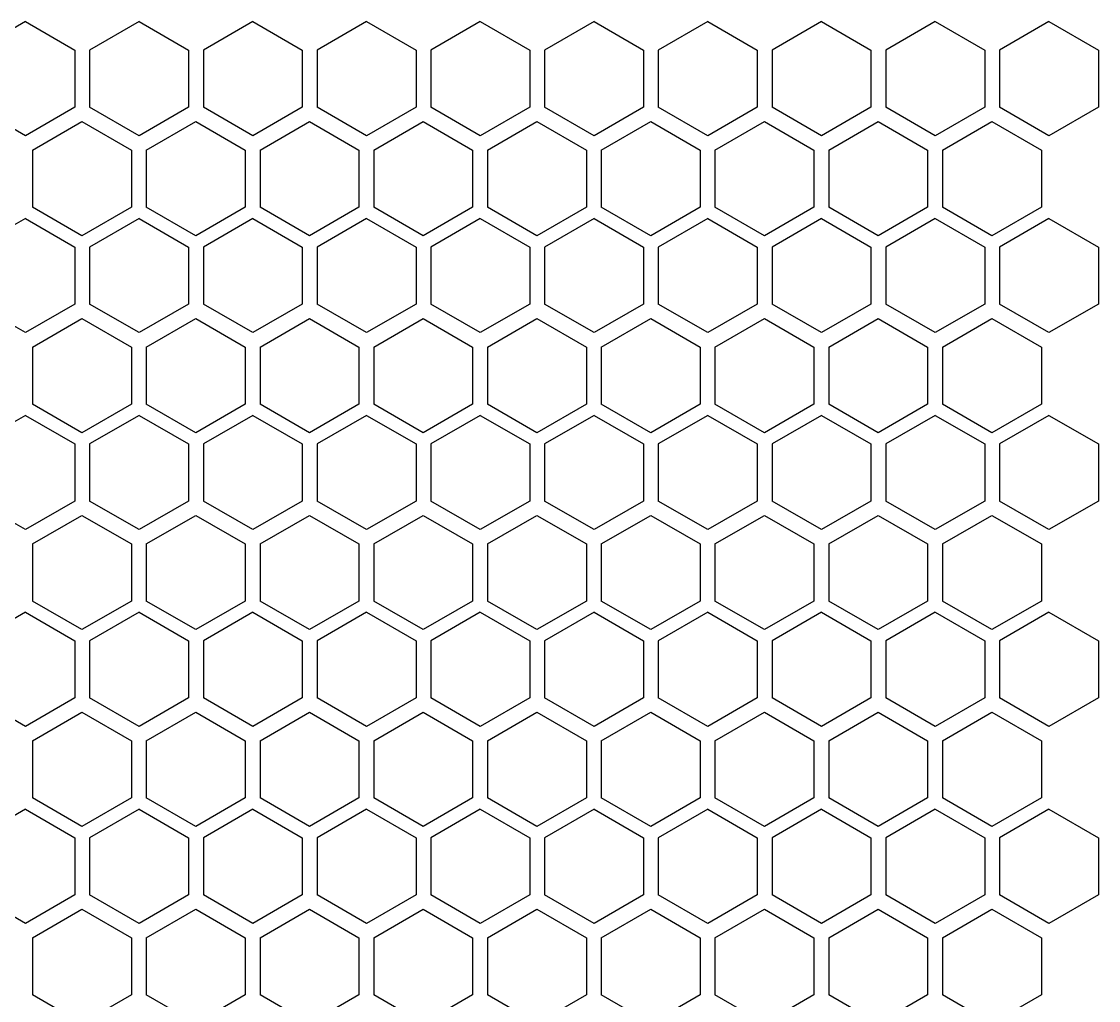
# Model space of a CAD drawing. Header units: millimetres. Extents: x 55614 to 110757, y -66981 to -47484.
# Drawn here: x 64434.5 to 64521.6, y -50290.4 to -50211.2 of the extents above; entities that cross this region are included whole.
import ezdxf

# ---------------------------------------------------------------- set-up
doc = ezdxf.new("R2010")
doc.units = ezdxf.units.MM
doc.layers.add('4215-0412-2_0', color=7, linetype='Continuous')
doc.layers.add('THICK', color=7, linetype='Continuous', lineweight=0)

# ---------------------------------------------------------------- blocks, each defined once
blk = doc.blocks.new('2-1725')
at = {"layer": '4215-0412-2_0', "color": 7, "linetype": 'Continuous'}
for p, q in [((-16651.977, -71637.266), (-16655.978, -71639.576)), ((-16651.977, -71637.266), (-16647.976, -71639.576)), ((-16642.777, -71637.266), (-16646.778, -71639.576)), ((-16642.777, -71637.266), (-16638.776, -71639.576)), ((-16633.577, -71637.266), (-16637.578, -71639.576)), ((-16633.577, -71637.266), (-16629.576, -71639.576)), ((-16624.377, -71637.266), (-16628.378, -71639.576)), ((-16624.377, -71637.266), (-16620.376, -71639.576)), ((-16615.177, -71637.266), (-16619.178, -71639.576)), ((-16615.177, -71637.266), (-16611.176, -71639.576)), ((-16605.977, -71637.266), (-16609.978, -71639.576)), ((-16605.977, -71637.266), (-16601.976, -71639.576)), ((-16596.777, -71637.266), (-16600.778, -71639.576)), ((-16596.777, -71637.266), (-16592.776, -71639.576)), ((-16587.577, -71637.266), (-16591.578, -71639.576)), ((-16587.577, -71637.266), (-16583.576, -71639.576)), ((-16578.377, -71637.266), (-16582.378, -71639.576)), ((-16578.377, -71637.266), (-16574.376, -71639.576)), ((-16569.177, -71637.266), (-16573.178, -71639.576)), ((-16569.177, -71637.266), (-16565.176, -71639.576)), ((-16647.976, -71639.576), (-16647.976, -71644.196)), ((-16646.778, -71639.576), (-16646.778, -71644.196)), ((-16638.776, -71639.576), (-16638.776, -71644.196)), ((-16637.578, -71639.576), (-16637.578, -71644.196)), ((-16629.576, -71639.576), (-16629.576, -71644.196)), ((-16628.378, -71639.576), (-16628.378, -71644.196)), ((-16620.376, -71639.576), (-16620.376, -71644.196)), ((-16619.178, -71639.576), (-16619.178, -71644.196)), ((-16611.176, -71639.576), (-16611.176, -71644.196)), ((-16609.978, -71639.576), (-16609.978, -71644.196)), ((-16601.976, -71639.576), (-16601.976, -71644.196)), ((-16600.778, -71639.576), (-16600.778, -71644.196)), ((-16592.776, -71639.576), (-16592.776, -71644.196)), ((-16591.578, -71639.576), (-16591.578, -71644.196)), ((-16583.576, -71639.576), (-16583.576, -71644.196)), ((-16582.378, -71639.576), (-16582.378, -71644.196)), ((-16574.376, -71639.576), (-16574.376, -71644.196)), ((-16573.178, -71639.576), (-16573.178, -71644.196)), ((-16565.176, -71639.576), (-16565.176, -71644.196)), ((-16651.977, -71646.506), (-16655.978, -71644.196)), ((-16647.976, -71644.196), (-16651.977, -71646.506)), ((-16642.777, -71646.506), (-16646.778, -71644.196)), ((-16638.776, -71644.196), (-16642.777, -71646.506)), ((-16633.577, -71646.506), (-16637.578, -71644.196)), ((-16629.576, -71644.196), (-16633.577, -71646.506)), ((-16624.377, -71646.506), (-16628.378, -71644.196)), ((-16620.376, -71644.196), (-16624.377, -71646.506)), ((-16615.177, -71646.506), (-16619.178, -71644.196)), ((-16611.176, -71644.196), (-16615.177, -71646.506)), ((-16605.977, -71646.506), (-16609.978, -71644.196)), ((-16601.976, -71644.196), (-16605.977, -71646.506)), ((-16596.777, -71646.506), (-16600.778, -71644.196)), ((-16592.776, -71644.196), (-16596.777, -71646.506)), ((-16587.577, -71646.506), (-16591.578, -71644.196)), ((-16583.576, -71644.196), (-16587.577, -71646.506)), ((-16578.377, -71646.506), (-16582.378, -71644.196)), ((-16574.376, -71644.196), (-16578.377, -71646.506)), ((-16569.177, -71646.506), (-16573.178, -71644.196)), ((-16565.176, -71644.196), (-16569.177, -71646.506)), ((-16651.397, -71647.671), (-16647.396, -71645.361)), ((-16647.396, -71645.361), (-16643.395, -71647.671)), ((-16642.197, -71647.671), (-16638.196, -71645.361)), ((-16638.196, -71645.361), (-16634.195, -71647.671)), ((-16632.997, -71647.671), (-16628.996, -71645.361)), ((-16628.996, -71645.361), (-16624.995, -71647.671)), ((-16623.797, -71647.671), (-16619.796, -71645.361)), ((-16619.796, -71645.361), (-16615.795, -71647.671)), ((-16614.597, -71647.671), (-16610.596, -71645.361)), ((-16610.596, -71645.361), (-16606.595, -71647.671)), ((-16605.397, -71647.671), (-16601.396, -71645.361)), ((-16601.396, -71645.361), (-16597.395, -71647.671)), ((-16596.197, -71647.671), (-16592.196, -71645.361)), ((-16592.196, -71645.361), (-16588.195, -71647.671)), ((-16586.997, -71647.671), (-16582.996, -71645.361)), ((-16582.996, -71645.361), (-16578.995, -71647.671)), ((-16577.797, -71647.671), (-16573.796, -71645.361)), ((-16573.796, -71645.361), (-16569.795, -71647.671)), ((-16651.397, -71647.671), (-16651.397, -71652.291)), ((-16643.395, -71647.671), (-16643.395, -71652.291)), ((-16642.197, -71647.671), (-16642.197, -71652.291)), ((-16634.195, -71647.671), (-16634.195, -71652.291)), ((-16632.997, -71647.671), (-16632.997, -71652.291)), ((-16624.995, -71647.671), (-16624.995, -71652.291)), ((-16623.797, -71647.671), (-16623.797, -71652.291)), ((-16615.795, -71647.671), (-16615.795, -71652.291)), ((-16614.597, -71647.671), (-16614.597, -71652.291)), ((-16606.595, -71647.671), (-16606.595, -71652.291)), ((-16605.397, -71647.671), (-16605.397, -71652.291)), ((-16597.395, -71647.671), (-16597.395, -71652.291)), ((-16596.197, -71647.671), (-16596.197, -71652.291)), ((-16588.195, -71647.671), (-16588.195, -71652.291)), ((-16586.997, -71647.671), (-16586.997, -71652.291)), ((-16578.995, -71647.671), (-16578.995, -71652.291)), ((-16577.797, -71647.671), (-16577.797, -71652.291)), ((-16569.795, -71647.671), (-16569.795, -71652.291)), ((-16647.396, -71654.601), (-16651.397, -71652.291)), ((-16643.395, -71652.291), (-16647.396, -71654.601)), ((-16638.196, -71654.601), (-16642.197, -71652.291)), ((-16634.195, -71652.291), (-16638.196, -71654.601)), ((-16628.996, -71654.601), (-16632.997, -71652.291)), ((-16624.995, -71652.291), (-16628.996, -71654.601)), ((-16619.796, -71654.601), (-16623.797, -71652.291)), ((-16615.795, -71652.291), (-16619.796, -71654.601)), ((-16610.596, -71654.601), (-16614.597, -71652.291)), ((-16606.595, -71652.291), (-16610.596, -71654.601)), ((-16601.396, -71654.601), (-16605.397, -71652.291)), ((-16597.395, -71652.291), (-16601.396, -71654.601)), ((-16592.196, -71654.601), (-16596.197, -71652.291)), ((-16588.195, -71652.291), (-16592.196, -71654.601)), ((-16582.996, -71654.601), (-16586.997, -71652.291)), ((-16578.995, -71652.291), (-16582.996, -71654.601)), ((-16573.796, -71654.601), (-16577.797, -71652.291)), ((-16569.795, -71652.291), (-16573.796, -71654.601)), ((-16651.977, -71653.196), (-16655.978, -71655.506)), ((-16651.977, -71653.196), (-16647.976, -71655.506)), ((-16642.777, -71653.196), (-16646.778, -71655.506)), ((-16642.777, -71653.196), (-16638.776, -71655.506)), ((-16633.577, -71653.196), (-16637.578, -71655.506)), ((-16633.577, -71653.196), (-16629.576, -71655.506)), ((-16624.377, -71653.196), (-16628.378, -71655.506)), ((-16624.377, -71653.196), (-16620.376, -71655.506)), ((-16615.177, -71653.196), (-16619.178, -71655.506)), ((-16615.177, -71653.196), (-16611.176, -71655.506)), ((-16605.977, -71653.196), (-16609.978, -71655.506)), ((-16605.977, -71653.196), (-16601.976, -71655.506)), ((-16596.777, -71653.196), (-16600.778, -71655.506)), ((-16596.777, -71653.196), (-16592.776, -71655.506)), ((-16587.577, -71653.196), (-16591.578, -71655.506)), ((-16587.577, -71653.196), (-16583.576, -71655.506)), ((-16578.377, -71653.196), (-16582.378, -71655.506)), ((-16578.377, -71653.196), (-16574.376, -71655.506)), ((-16569.177, -71653.196), (-16573.178, -71655.506)), ((-16569.177, -71653.196), (-16565.176, -71655.506)), ((-16647.976, -71655.506), (-16647.976, -71660.126)), ((-16646.778, -71655.506), (-16646.778, -71660.126)), ((-16638.776, -71655.506), (-16638.776, -71660.126)), ((-16637.578, -71655.506), (-16637.578, -71660.126)), ((-16629.576, -71655.506), (-16629.576, -71660.126)), ((-16628.378, -71655.506), (-16628.378, -71660.126)), ((-16620.376, -71655.506), (-16620.376, -71660.126)), ((-16619.178, -71655.506), (-16619.178, -71660.126)), ((-16611.176, -71655.506), (-16611.176, -71660.126)), ((-16609.978, -71655.506), (-16609.978, -71660.126)), ((-16601.976, -71655.506), (-16601.976, -71660.126)), ((-16600.778, -71655.506), (-16600.778, -71660.126)), ((-16592.776, -71655.506), (-16592.776, -71660.126)), ((-16591.578, -71655.506), (-16591.578, -71660.126)), ((-16583.576, -71655.506), (-16583.576, -71660.126)), ((-16582.378, -71655.506), (-16582.378, -71660.126)), ((-16574.376, -71655.506), (-16574.376, -71660.126)), ((-16573.178, -71655.506), (-16573.178, -71660.126)), ((-16565.176, -71655.506), (-16565.176, -71660.126)), ((-16651.977, -71662.436), (-16655.978, -71660.126)), ((-16647.976, -71660.126), (-16651.977, -71662.436)), ((-16642.777, -71662.436), (-16646.778, -71660.126)), ((-16638.776, -71660.126), (-16642.777, -71662.436)), ((-16633.577, -71662.436), (-16637.578, -71660.126)), ((-16629.576, -71660.126), (-16633.577, -71662.436)), ((-16624.377, -71662.436), (-16628.378, -71660.126)), ((-16620.376, -71660.126), (-16624.377, -71662.436)), ((-16615.177, -71662.436), (-16619.178, -71660.126)), ((-16611.176, -71660.126), (-16615.177, -71662.436)), ((-16605.977, -71662.436), (-16609.978, -71660.126)), ((-16601.976, -71660.126), (-16605.977, -71662.436)), ((-16596.777, -71662.436), (-16600.778, -71660.126)), ((-16592.776, -71660.126), (-16596.777, -71662.436)), ((-16587.577, -71662.436), (-16591.578, -71660.126)), ((-16583.576, -71660.126), (-16587.577, -71662.436)), ((-16578.377, -71662.436), (-16582.378, -71660.126)), ((-16574.376, -71660.126), (-16578.377, -71662.436)), ((-16569.177, -71662.436), (-16573.178, -71660.126)), ((-16565.176, -71660.126), (-16569.177, -71662.436)), ((-16651.397, -71663.601), (-16647.396, -71661.291)), ((-16647.396, -71661.291), (-16643.395, -71663.601)), ((-16642.197, -71663.601), (-16638.196, -71661.291)), ((-16638.196, -71661.291), (-16634.195, -71663.601)), ((-16632.997, -71663.601), (-16628.996, -71661.291)), ((-16628.996, -71661.291), (-16624.995, -71663.601)), ((-16623.797, -71663.601), (-16619.796, -71661.291)), ((-16619.796, -71661.291), (-16615.795, -71663.601)), ((-16614.597, -71663.601), (-16610.596, -71661.291)), ((-16610.596, -71661.291), (-16606.595, -71663.601)), ((-16605.397, -71663.601), (-16601.396, -71661.291)), ((-16601.396, -71661.291), (-16597.395, -71663.601)), ((-16596.197, -71663.601), (-16592.196, -71661.291)), ((-16592.196, -71661.291), (-16588.195, -71663.601)), ((-16586.997, -71663.601), (-16582.996, -71661.291)), ((-16582.996, -71661.291), (-16578.995, -71663.601)), ((-16577.797, -71663.601), (-16573.796, -71661.291)), ((-16573.796, -71661.291), (-16569.795, -71663.601)), ((-16651.397, -71663.601), (-16651.397, -71668.221)), ((-16643.395, -71663.601), (-16643.395, -71668.221)), ((-16642.197, -71663.601), (-16642.197, -71668.221)), ((-16634.195, -71663.601), (-16634.195, -71668.221)), ((-16632.997, -71663.601), (-16632.997, -71668.221)), ((-16624.995, -71663.601), (-16624.995, -71668.221)), ((-16623.797, -71663.601), (-16623.797, -71668.221)), ((-16615.795, -71663.601), (-16615.795, -71668.221)), ((-16614.597, -71663.601), (-16614.597, -71668.221)), ((-16606.595, -71663.601), (-16606.595, -71668.221)), ((-16605.397, -71663.601), (-16605.397, -71668.221)), ((-16597.395, -71663.601), (-16597.395, -71668.221)), ((-16596.197, -71663.601), (-16596.197, -71668.221)), ((-16588.195, -71663.601), (-16588.195, -71668.221)), ((-16586.997, -71663.601), (-16586.997, -71668.221)), ((-16578.995, -71663.601), (-16578.995, -71668.221)), ((-16577.797, -71663.601), (-16577.797, -71668.221)), ((-16569.795, -71663.601), (-16569.795, -71668.221)), ((-16647.396, -71670.531), (-16651.397, -71668.221)), ((-16643.395, -71668.221), (-16647.396, -71670.531)), ((-16638.196, -71670.531), (-16642.197, -71668.221)), ((-16634.195, -71668.221), (-16638.196, -71670.531)), ((-16628.996, -71670.531), (-16632.997, -71668.221)), ((-16624.995, -71668.221), (-16628.996, -71670.531)), ((-16619.796, -71670.531), (-16623.797, -71668.221)), ((-16615.795, -71668.221), (-16619.796, -71670.531)), ((-16610.596, -71670.531), (-16614.597, -71668.221)), ((-16606.595, -71668.221), (-16610.596, -71670.531)), ((-16601.396, -71670.531), (-16605.397, -71668.221)), ((-16597.395, -71668.221), (-16601.396, -71670.531)), ((-16592.196, -71670.531), (-16596.197, -71668.221)), ((-16588.195, -71668.221), (-16592.196, -71670.531)), ((-16582.996, -71670.531), (-16586.997, -71668.221)), ((-16578.995, -71668.221), (-16582.996, -71670.531)), ((-16573.796, -71670.531), (-16577.797, -71668.221)), ((-16569.795, -71668.221), (-16573.796, -71670.531)), ((-16651.977, -71669.126), (-16655.978, -71671.436)), ((-16651.977, -71669.126), (-16647.976, -71671.436)), ((-16642.777, -71669.126), (-16646.778, -71671.436)), ((-16642.777, -71669.126), (-16638.776, -71671.436)), ((-16633.577, -71669.126), (-16637.578, -71671.436)), ((-16633.577, -71669.126), (-16629.576, -71671.436)), ((-16624.377, -71669.126), (-16628.378, -71671.436)), ((-16624.377, -71669.126), (-16620.376, -71671.436)), ((-16615.177, -71669.126), (-16619.178, -71671.436)), ((-16615.177, -71669.126), (-16611.176, -71671.436)), ((-16605.977, -71669.126), (-16609.978, -71671.436)), ((-16605.977, -71669.126), (-16601.976, -71671.436)), ((-16596.777, -71669.126), (-16600.778, -71671.436)), ((-16596.777, -71669.126), (-16592.776, -71671.436)), ((-16587.577, -71669.126), (-16591.578, -71671.436)), ((-16587.577, -71669.126), (-16583.576, -71671.436)), ((-16578.377, -71669.126), (-16582.378, -71671.436)), ((-16578.377, -71669.126), (-16574.376, -71671.436)), ((-16569.177, -71669.126), (-16573.178, -71671.436)), ((-16569.177, -71669.126), (-16565.176, -71671.436)), ((-16647.976, -71671.436), (-16647.976, -71676.056)), ((-16646.778, -71671.436), (-16646.778, -71676.056)), ((-16638.776, -71671.436), (-16638.776, -71676.056)), ((-16637.578, -71671.436), (-16637.578, -71676.056)), ((-16629.576, -71671.436), (-16629.576, -71676.056)), ((-16628.378, -71671.436), (-16628.378, -71676.056)), ((-16620.376, -71671.436), (-16620.376, -71676.056)), ((-16619.178, -71671.436), (-16619.178, -71676.056)), ((-16611.176, -71671.436), (-16611.176, -71676.056)), ((-16609.978, -71671.436), (-16609.978, -71676.056)), ((-16601.976, -71671.436), (-16601.976, -71676.056)), ((-16600.778, -71671.436), (-16600.778, -71676.056)), ((-16592.776, -71671.436), (-16592.776, -71676.056)), ((-16591.578, -71671.436), (-16591.578, -71676.056)), ((-16583.576, -71671.436), (-16583.576, -71676.056)), ((-16582.378, -71671.436), (-16582.378, -71676.056)), ((-16574.376, -71671.436), (-16574.376, -71676.056)), ((-16573.178, -71671.436), (-16573.178, -71676.056)), ((-16565.176, -71671.436), (-16565.176, -71676.056)), ((-16651.977, -71678.366), (-16655.978, -71676.056)), ((-16647.976, -71676.056), (-16651.977, -71678.366)), ((-16642.777, -71678.366), (-16646.778, -71676.056)), ((-16638.776, -71676.056), (-16642.777, -71678.366)), ((-16633.577, -71678.366), (-16637.578, -71676.056)), ((-16629.576, -71676.056), (-16633.577, -71678.366)), ((-16624.377, -71678.366), (-16628.378, -71676.056)), ((-16620.376, -71676.056), (-16624.377, -71678.366)), ((-16615.177, -71678.366), (-16619.178, -71676.056)), ((-16611.176, -71676.056), (-16615.177, -71678.366)), ((-16605.977, -71678.366), (-16609.978, -71676.056)), ((-16601.976, -71676.056), (-16605.977, -71678.366)), ((-16596.777, -71678.366), (-16600.778, -71676.056)), ((-16592.776, -71676.056), (-16596.777, -71678.366)), ((-16587.577, -71678.366), (-16591.578, -71676.056)), ((-16583.576, -71676.056), (-16587.577, -71678.366)), ((-16578.377, -71678.366), (-16582.378, -71676.056)), ((-16574.376, -71676.056), (-16578.377, -71678.366)), ((-16569.177, -71678.366), (-16573.178, -71676.056)), ((-16565.176, -71676.056), (-16569.177, -71678.366)), ((-16651.397, -71679.531), (-16647.396, -71677.221)), ((-16647.396, -71677.221), (-16643.395, -71679.531)), ((-16642.197, -71679.531), (-16638.196, -71677.221)), ((-16638.196, -71677.221), (-16634.195, -71679.531)), ((-16632.997, -71679.531), (-16628.996, -71677.221)), ((-16628.996, -71677.221), (-16624.995, -71679.531)), ((-16623.797, -71679.531), (-16619.796, -71677.221)), ((-16619.796, -71677.221), (-16615.795, -71679.531)), ((-16614.597, -71679.531), (-16610.596, -71677.221)), ((-16610.596, -71677.221), (-16606.595, -71679.531)), ((-16605.397, -71679.531), (-16601.396, -71677.221)), ((-16601.396, -71677.221), (-16597.395, -71679.531)), ((-16596.197, -71679.531), (-16592.196, -71677.221)), ((-16592.196, -71677.221), (-16588.195, -71679.531)), ((-16586.997, -71679.531), (-16582.996, -71677.221)), ((-16582.996, -71677.221), (-16578.995, -71679.531)), ((-16577.797, -71679.531), (-16573.796, -71677.221)), ((-16573.796, -71677.221), (-16569.795, -71679.531)), ((-16651.397, -71679.531), (-16651.397, -71684.151)), ((-16643.395, -71679.531), (-16643.395, -71684.151)), ((-16642.197, -71679.531), (-16642.197, -71684.151)), ((-16634.195, -71679.531), (-16634.195, -71684.151)), ((-16632.997, -71679.531), (-16632.997, -71684.151)), ((-16624.995, -71679.531), (-16624.995, -71684.151)), ((-16623.797, -71679.531), (-16623.797, -71684.151)), ((-16615.795, -71679.531), (-16615.795, -71684.151)), ((-16614.597, -71679.531), (-16614.597, -71684.151)), ((-16606.595, -71679.531), (-16606.595, -71684.151)), ((-16605.397, -71679.531), (-16605.397, -71684.151)), ((-16597.395, -71679.531), (-16597.395, -71684.151)), ((-16596.197, -71679.531), (-16596.197, -71684.151)), ((-16588.195, -71679.531), (-16588.195, -71684.151)), ((-16586.997, -71679.531), (-16586.997, -71684.151)), ((-16578.995, -71679.531), (-16578.995, -71684.151)), ((-16577.797, -71679.531), (-16577.797, -71684.151)), ((-16569.795, -71679.531), (-16569.795, -71684.151)), ((-16647.396, -71686.461), (-16651.397, -71684.151)), ((-16643.395, -71684.151), (-16647.396, -71686.461)), ((-16638.196, -71686.461), (-16642.197, -71684.151)), ((-16634.195, -71684.151), (-16638.196, -71686.461)), ((-16628.996, -71686.461), (-16632.997, -71684.151)), ((-16624.995, -71684.151), (-16628.996, -71686.461)), ((-16619.796, -71686.461), (-16623.797, -71684.151)), ((-16615.795, -71684.151), (-16619.796, -71686.461)), ((-16610.596, -71686.461), (-16614.597, -71684.151)), ((-16606.595, -71684.151), (-16610.596, -71686.461)), ((-16601.396, -71686.461), (-16605.397, -71684.151)), ((-16597.395, -71684.151), (-16601.396, -71686.461)), ((-16592.196, -71686.461), (-16596.197, -71684.151)), ((-16588.195, -71684.151), (-16592.196, -71686.461)), ((-16582.996, -71686.461), (-16586.997, -71684.151)), ((-16578.995, -71684.151), (-16582.996, -71686.461)), ((-16573.796, -71686.461), (-16577.797, -71684.151)), ((-16569.795, -71684.151), (-16573.796, -71686.461)), ((-16651.977, -71685.056), (-16655.978, -71687.366)), ((-16651.977, -71685.056), (-16647.976, -71687.366)), ((-16642.777, -71685.056), (-16646.778, -71687.366)), ((-16642.777, -71685.056), (-16638.776, -71687.366)), ((-16633.577, -71685.056), (-16637.578, -71687.366)), ((-16633.577, -71685.056), (-16629.576, -71687.366)), ((-16624.377, -71685.056), (-16628.378, -71687.366)), ((-16624.377, -71685.056), (-16620.376, -71687.366)), ((-16615.177, -71685.056), (-16619.178, -71687.366)), ((-16615.177, -71685.056), (-16611.176, -71687.366)), ((-16605.977, -71685.056), (-16609.978, -71687.366)), ((-16605.977, -71685.056), (-16601.976, -71687.366)), ((-16596.777, -71685.056), (-16600.778, -71687.366)), ((-16596.777, -71685.056), (-16592.776, -71687.366)), ((-16587.577, -71685.056), (-16591.578, -71687.366)), ((-16587.577, -71685.056), (-16583.576, -71687.366)), ((-16578.377, -71685.056), (-16582.378, -71687.366)), ((-16578.377, -71685.056), (-16574.376, -71687.366)), ((-16569.177, -71685.056), (-16573.178, -71687.366)), ((-16569.177, -71685.056), (-16565.176, -71687.366)), ((-16647.976, -71687.366), (-16647.976, -71691.986)), ((-16646.778, -71687.366), (-16646.778, -71691.986)), ((-16638.776, -71687.366), (-16638.776, -71691.986)), ((-16637.578, -71687.366), (-16637.578, -71691.986)), ((-16629.576, -71687.366), (-16629.576, -71691.986)), ((-16628.378, -71687.366), (-16628.378, -71691.986)), ((-16620.376, -71687.366), (-16620.376, -71691.986)), ((-16619.178, -71687.366), (-16619.178, -71691.986)), ((-16611.176, -71687.366), (-16611.176, -71691.986)), ((-16609.978, -71687.366), (-16609.978, -71691.986)), ((-16601.976, -71687.366), (-16601.976, -71691.986)), ((-16600.778, -71687.366), (-16600.778, -71691.986)), ((-16592.776, -71687.366), (-16592.776, -71691.986)), ((-16591.578, -71687.366), (-16591.578, -71691.986)), ((-16583.576, -71687.366), (-16583.576, -71691.986)), ((-16582.378, -71687.366), (-16582.378, -71691.986)), ((-16574.376, -71687.366), (-16574.376, -71691.986)), ((-16573.178, -71687.366), (-16573.178, -71691.986)), ((-16565.176, -71687.366), (-16565.176, -71691.986)), ((-16651.977, -71694.296), (-16655.978, -71691.986)), ((-16647.976, -71691.986), (-16651.977, -71694.296)), ((-16642.777, -71694.296), (-16646.778, -71691.986)), ((-16638.776, -71691.986), (-16642.777, -71694.296)), ((-16633.577, -71694.296), (-16637.578, -71691.986)), ((-16629.576, -71691.986), (-16633.577, -71694.296)), ((-16624.377, -71694.296), (-16628.378, -71691.986)), ((-16620.376, -71691.986), (-16624.377, -71694.296)), ((-16615.177, -71694.296), (-16619.178, -71691.986)), ((-16611.176, -71691.986), (-16615.177, -71694.296)), ((-16605.977, -71694.296), (-16609.978, -71691.986)), ((-16601.976, -71691.986), (-16605.977, -71694.296)), ((-16596.777, -71694.296), (-16600.778, -71691.986)), ((-16592.776, -71691.986), (-16596.777, -71694.296)), ((-16587.577, -71694.296), (-16591.578, -71691.986)), ((-16583.576, -71691.986), (-16587.577, -71694.296)), ((-16578.377, -71694.296), (-16582.378, -71691.986)), ((-16574.376, -71691.986), (-16578.377, -71694.296)), ((-16569.177, -71694.296), (-16573.178, -71691.986)), ((-16565.176, -71691.986), (-16569.177, -71694.296)), ((-16651.397, -71695.461), (-16647.396, -71693.151)), ((-16647.396, -71693.151), (-16643.395, -71695.461)), ((-16642.197, -71695.461), (-16638.196, -71693.151)), ((-16638.196, -71693.151), (-16634.195, -71695.461)), ((-16632.997, -71695.461), (-16628.996, -71693.151)), ((-16628.996, -71693.151), (-16624.995, -71695.461)), ((-16623.797, -71695.461), (-16619.796, -71693.151)), ((-16619.796, -71693.151), (-16615.795, -71695.461)), ((-16614.597, -71695.461), (-16610.596, -71693.151)), ((-16610.596, -71693.151), (-16606.595, -71695.461)), ((-16605.397, -71695.461), (-16601.396, -71693.151)), ((-16601.396, -71693.151), (-16597.395, -71695.461)), ((-16596.197, -71695.461), (-16592.196, -71693.151)), ((-16592.196, -71693.151), (-16588.195, -71695.461)), ((-16586.997, -71695.461), (-16582.996, -71693.151)), ((-16582.996, -71693.151), (-16578.995, -71695.461)), ((-16577.797, -71695.461), (-16573.796, -71693.151)), ((-16573.796, -71693.151), (-16569.795, -71695.461)), ((-16651.397, -71695.461), (-16651.397, -71700.081)), ((-16643.395, -71695.461), (-16643.395, -71700.081)), ((-16642.197, -71695.461), (-16642.197, -71700.081)), ((-16634.195, -71695.461), (-16634.195, -71700.081)), ((-16632.997, -71695.461), (-16632.997, -71700.081)), ((-16624.995, -71695.461), (-16624.995, -71700.081)), ((-16623.797, -71695.461), (-16623.797, -71700.081)), ((-16615.795, -71695.461), (-16615.795, -71700.081)), ((-16614.597, -71695.461), (-16614.597, -71700.081)), ((-16606.595, -71695.461), (-16606.595, -71700.081)), ((-16605.397, -71695.461), (-16605.397, -71700.081)), ((-16597.395, -71695.461), (-16597.395, -71700.081)), ((-16596.197, -71695.461), (-16596.197, -71700.081)), ((-16588.195, -71695.461), (-16588.195, -71700.081)), ((-16586.997, -71695.461), (-16586.997, -71700.081)), ((-16578.995, -71695.461), (-16578.995, -71700.081)), ((-16577.797, -71695.461), (-16577.797, -71700.081)), ((-16569.795, -71695.461), (-16569.795, -71700.081)), ((-16647.396, -71702.391), (-16651.397, -71700.081)), ((-16643.395, -71700.081), (-16647.396, -71702.391)), ((-16638.196, -71702.391), (-16642.197, -71700.081)), ((-16634.195, -71700.081), (-16638.196, -71702.391)), ((-16628.996, -71702.391), (-16632.997, -71700.081)), ((-16624.995, -71700.081), (-16628.996, -71702.391)), ((-16619.796, -71702.391), (-16623.797, -71700.081)), ((-16615.795, -71700.081), (-16619.796, -71702.391)), ((-16610.596, -71702.391), (-16614.597, -71700.081)), ((-16606.595, -71700.081), (-16610.596, -71702.391)), ((-16601.396, -71702.391), (-16605.397, -71700.081)), ((-16597.395, -71700.081), (-16601.396, -71702.391)), ((-16592.196, -71702.391), (-16596.197, -71700.081)), ((-16588.195, -71700.081), (-16592.196, -71702.391)), ((-16582.996, -71702.391), (-16586.997, -71700.081)), ((-16578.995, -71700.081), (-16582.996, -71702.391)), ((-16573.796, -71702.391), (-16577.797, -71700.081)), ((-16569.795, -71700.081), (-16573.796, -71702.391)), ((-16651.977, -71700.986), (-16655.978, -71703.296)), ((-16651.977, -71700.986), (-16647.976, -71703.296)), ((-16642.777, -71700.986), (-16646.778, -71703.296)), ((-16642.777, -71700.986), (-16638.776, -71703.296)), ((-16633.577, -71700.986), (-16637.578, -71703.296)), ((-16633.577, -71700.986), (-16629.576, -71703.296)), ((-16624.377, -71700.986), (-16628.378, -71703.296)), ((-16624.377, -71700.986), (-16620.376, -71703.296)), ((-16615.177, -71700.986), (-16619.178, -71703.296)), ((-16615.177, -71700.986), (-16611.176, -71703.296)), ((-16605.977, -71700.986), (-16609.978, -71703.296)), ((-16605.977, -71700.986), (-16601.976, -71703.296)), ((-16596.777, -71700.986), (-16600.778, -71703.296)), ((-16596.777, -71700.986), (-16592.776, -71703.296)), ((-16587.577, -71700.986), (-16591.578, -71703.296)), ((-16587.577, -71700.986), (-16583.576, -71703.296)), ((-16578.377, -71700.986), (-16582.378, -71703.296)), ((-16578.377, -71700.986), (-16574.376, -71703.296)), ((-16569.177, -71700.986), (-16573.178, -71703.296)), ((-16569.177, -71700.986), (-16565.176, -71703.296)), ((-16647.976, -71703.296), (-16647.976, -71707.916)), ((-16646.778, -71703.296), (-16646.778, -71707.916)), ((-16638.776, -71703.296), (-16638.776, -71707.916)), ((-16637.578, -71703.296), (-16637.578, -71707.916)), ((-16629.576, -71703.296), (-16629.576, -71707.916)), ((-16628.378, -71703.296), (-16628.378, -71707.916)), ((-16620.376, -71703.296), (-16620.376, -71707.916)), ((-16619.178, -71703.296), (-16619.178, -71707.916)), ((-16611.176, -71703.296), (-16611.176, -71707.916)), ((-16609.978, -71703.296), (-16609.978, -71707.916)), ((-16601.976, -71703.296), (-16601.976, -71707.916)), ((-16600.778, -71703.296), (-16600.778, -71707.916)), ((-16592.776, -71703.296), (-16592.776, -71707.916)), ((-16591.578, -71703.296), (-16591.578, -71707.916)), ((-16583.576, -71703.296), (-16583.576, -71707.916)), ((-16582.378, -71703.296), (-16582.378, -71707.916)), ((-16574.376, -71703.296), (-16574.376, -71707.916)), ((-16573.178, -71703.296), (-16573.178, -71707.916)), ((-16565.176, -71703.296), (-16565.176, -71707.916)), ((-16651.977, -71710.226), (-16655.978, -71707.916)), ((-16647.976, -71707.916), (-16651.977, -71710.226)), ((-16642.777, -71710.226), (-16646.778, -71707.916)), ((-16638.776, -71707.916), (-16642.777, -71710.226)), ((-16633.577, -71710.226), (-16637.578, -71707.916)), ((-16629.576, -71707.916), (-16633.577, -71710.226)), ((-16624.377, -71710.226), (-16628.378, -71707.916)), ((-16620.376, -71707.916), (-16624.377, -71710.226)), ((-16615.177, -71710.226), (-16619.178, -71707.916)), ((-16611.176, -71707.916), (-16615.177, -71710.226)), ((-16605.977, -71710.226), (-16609.978, -71707.916)), ((-16601.976, -71707.916), (-16605.977, -71710.226)), ((-16596.777, -71710.226), (-16600.778, -71707.916)), ((-16592.776, -71707.916), (-16596.777, -71710.226)), ((-16587.577, -71710.226), (-16591.578, -71707.916)), ((-16583.576, -71707.916), (-16587.577, -71710.226)), ((-16578.377, -71710.226), (-16582.378, -71707.916)), ((-16574.376, -71707.916), (-16578.377, -71710.226)), ((-16569.177, -71710.226), (-16573.178, -71707.916)), ((-16565.176, -71707.916), (-16569.177, -71710.226)), ((-16651.397, -71711.391), (-16647.396, -71709.081)), ((-16647.396, -71709.081), (-16643.395, -71711.391)), ((-16642.197, -71711.391), (-16638.196, -71709.081)), ((-16638.196, -71709.081), (-16634.195, -71711.391)), ((-16632.997, -71711.391), (-16628.996, -71709.081)), ((-16628.996, -71709.081), (-16624.995, -71711.391)), ((-16623.797, -71711.391), (-16619.796, -71709.081)), ((-16619.796, -71709.081), (-16615.795, -71711.391)), ((-16614.597, -71711.391), (-16610.596, -71709.081)), ((-16610.596, -71709.081), (-16606.595, -71711.391)), ((-16605.397, -71711.391), (-16601.396, -71709.081)), ((-16601.396, -71709.081), (-16597.395, -71711.391)), ((-16596.197, -71711.391), (-16592.196, -71709.081)), ((-16592.196, -71709.081), (-16588.195, -71711.391)), ((-16586.997, -71711.391), (-16582.996, -71709.081)), ((-16582.996, -71709.081), (-16578.995, -71711.391)), ((-16577.797, -71711.391), (-16573.796, -71709.081)), ((-16573.796, -71709.081), (-16569.795, -71711.391)), ((-16651.397, -71711.391), (-16651.397, -71716.011)), ((-16643.395, -71711.391), (-16643.395, -71716.011)), ((-16642.197, -71711.391), (-16642.197, -71716.011)), ((-16634.195, -71711.391), (-16634.195, -71716.011)), ((-16632.997, -71711.391), (-16632.997, -71716.011)), ((-16624.995, -71711.391), (-16624.995, -71716.011)), ((-16623.797, -71711.391), (-16623.797, -71716.011)), ((-16615.795, -71711.391), (-16615.795, -71716.011)), ((-16614.597, -71711.391), (-16614.597, -71716.011)), ((-16606.595, -71711.391), (-16606.595, -71716.011)), ((-16605.397, -71711.391), (-16605.397, -71716.011)), ((-16597.395, -71711.391), (-16597.395, -71716.011)), ((-16596.197, -71711.391), (-16596.197, -71716.011)), ((-16588.195, -71711.391), (-16588.195, -71716.011)), ((-16586.997, -71711.391), (-16586.997, -71716.011)), ((-16578.995, -71711.391), (-16578.995, -71716.011)), ((-16577.797, -71711.391), (-16577.797, -71716.011)), ((-16569.795, -71711.391), (-16569.795, -71716.011)), ((-16647.396, -71718.321), (-16651.397, -71716.011)), ((-16643.395, -71716.011), (-16647.396, -71718.321)), ((-16638.196, -71718.321), (-16642.197, -71716.011)), ((-16634.195, -71716.011), (-16638.196, -71718.321)), ((-16628.996, -71718.321), (-16632.997, -71716.011)), ((-16624.995, -71716.011), (-16628.996, -71718.321)), ((-16619.796, -71718.321), (-16623.797, -71716.011)), ((-16615.795, -71716.011), (-16619.796, -71718.321)), ((-16610.596, -71718.321), (-16614.597, -71716.011)), ((-16606.595, -71716.011), (-16610.596, -71718.321)), ((-16601.396, -71718.321), (-16605.397, -71716.011)), ((-16597.395, -71716.011), (-16601.396, -71718.321)), ((-16592.196, -71718.321), (-16596.197, -71716.011)), ((-16588.195, -71716.011), (-16592.196, -71718.321)), ((-16582.996, -71718.321), (-16586.997, -71716.011)), ((-16578.995, -71716.011), (-16582.996, -71718.321)), ((-16573.796, -71718.321), (-16577.797, -71716.011)), ((-16569.795, -71716.011), (-16573.796, -71718.321))]:
    blk.add_line(p, q, dxfattribs=at)

msp = doc.modelspace()

# ---------------------------------------------------------------- block references
at = {"layer": 'THICK', "lineweight": -3}
msp.add_blockref('2-1725', (81086.76, 21426.09), dxfattribs=at)

doc.saveas('drawing.dxf')
